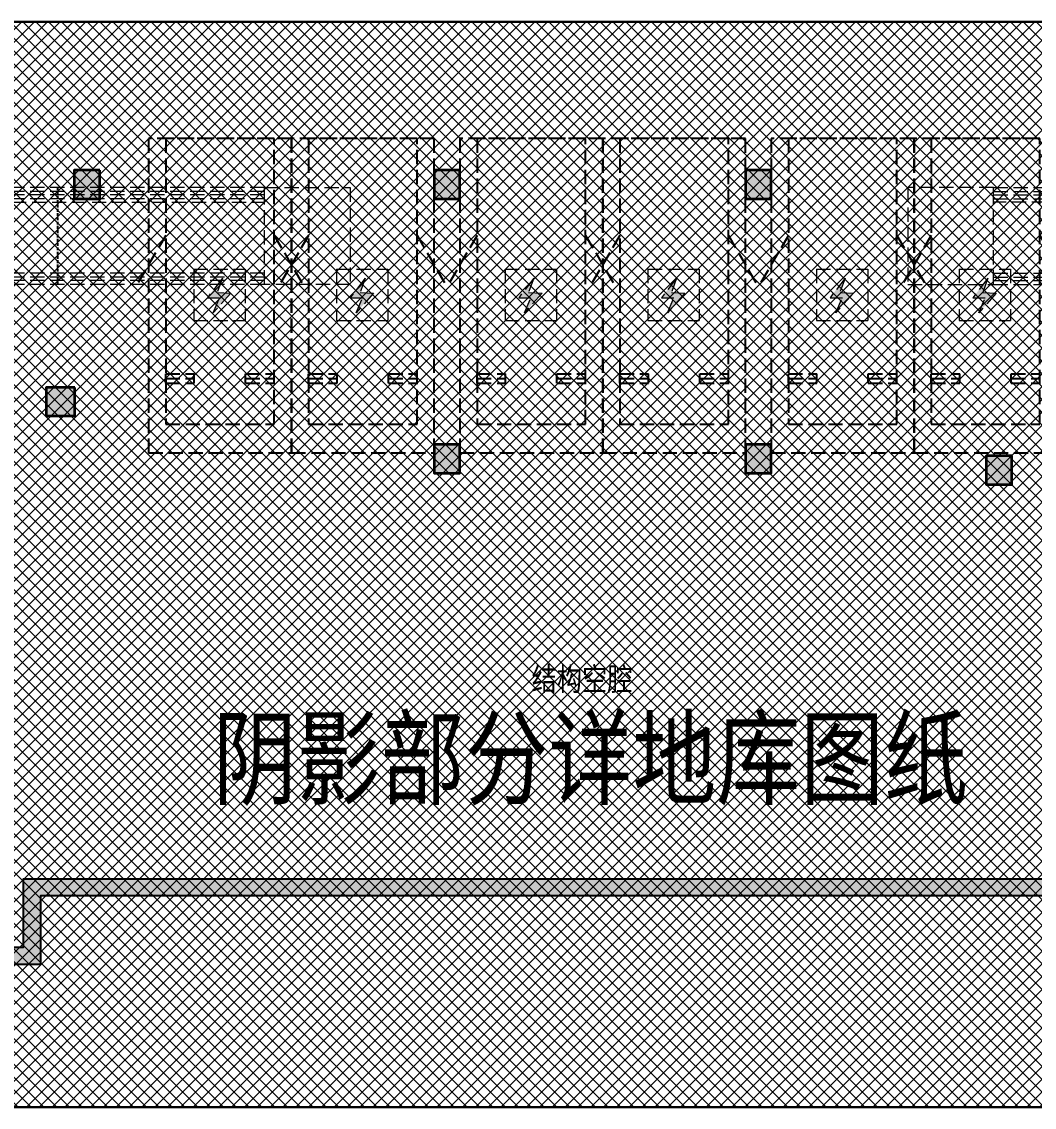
# Model space of a CAD drawing. Extents: x 3443499 to 7125205, y -1700016 to -264854.
# Drawn here: x 3536479 to 3554204, y -859606 to -840606 of the extents above; entities that cross this region are included whole.
import ezdxf
from ezdxf.xclip import XClip

# ---------------------------------------------------------------- set-up
doc = ezdxf.new("R2010")
doc.units = 0
doc.header["$LTSCALE"] = 1000
doc.header["$MEASUREMENT"] = 0
doc.header["$XCLIPFRAME"] = 2
for name, pattern in [('#P_--_20B1_001_t3$0$DASH', [0.35, 0.25, -0.1]), ('5、6、7#楼参照$0$DASH', [0.35, 0.25, -0.1]), ('DASH', [0.35, 0.25, -0.1]), ('HIDDEN', [0.375, 0.25, -0.125])]:
    doc.linetypes.add(name, pattern=pattern)
doc.layers.get('0').update_dxf_attribs({"linetype": 'CONTINUOUS'})
for name, color, linetype in [('0-R防护单元标注', 2, 'CONTINUOUS'), ('HS-A-停车位（标准）', 9, 'CONTINUOUS'), ('S-砼墙', 40, 'CONTINUOUS'), ('text', 7, 'CONTINUOUS'), ('审核', 1, 'CONTINUOUS')]:
    doc.layers.add(name, color=color, linetype=linetype)
for name, color, linetype, lineweight in [('AE-PARKING', 70, '5、6、7#楼参照$0$DASH', 13), ('STAIR', 252, 'CONTINUOUS', 20), ('填充', 251, 'CONTINUOUS', 5), ('砼柱', 2, 'CONTINUOUS', 35)]:
    doc.layers.add(name, color=color, linetype=linetype, lineweight=lineweight)
doc.styles.add('-宋体', font='', dxfattribs={"width": 0.8})
doc.styles.add('黑体', font='simhei.ttf')
doc.styles.get('-宋体').set_extended_font_data('SimSun')

# ---------------------------------------------------------------- blocks, each defined once
blk = doc.blocks.new('A$C27F3146B')
at = {"layer": '填充'}
h = blk.add_hatch(dxfattribs=at)
h.set_pattern_fill('ANSI37', color=252, scale=100, style=0)
h.set_pattern_definition([(45, (794705.0482087337, -474761.836884725), (-112.2532015133644, 112.2532015133644), []), (135, (794705.0482087337, -474761.836884725), (-112.2532015133644, -112.2532015133644), [])])
h.paths.add_polyline_path([(-120598.0043441424, 16089.12283942359), (-120598.0113239811, 16089.12464542629), (-123098.0051577032, 16089.12464542629), (-123098.0046005915, 12389.12601068034), (-120598.0050334086, 12389.12049587909), (-120598.0045112952, 9989.124400530825), (-126297.6152989523, 9989.12787449488), (-126297.6153041016, 6789.130405166186), (-120447.9318367169, 6789.12547190371), (-120447.9314323964, 6189.128773867502), (-117747.736412039, 6189.128773877746), (-117747.7343670045, 8289.192490008543), (-117597.7361748854, 8289.05699861201), (-117597.7382231075, 11389.06464180129), (-117598.0017794337, 11389.17897416581), (-117597.994833229, 16089.11950602464)], flags=16)
h.paths.add_polyline_path([(-134797.8649070148, 18989.12407583068), (-75997.86490701057, 18989.12407583068), (-75997.86490701057, -10.87593189720064), (-134797.8649070148, -10.87593189720064)])
h.paths.add_polyline_path([(-93197.85655532042, 12389.20724034398), (-93197.70186032634, 8289.040327749566), (-93047.53722481265, 8289.173029854543), (-93047.64815819566, 6189.126435260056), (-90347.48079269567, 6189.129224555568), (-90347.48039593326, 6789.107179496204), (-84497.7632088567, 6789.112103791209), (-84497.76320972084, 11389.1262992504), (-87647.62127077952, 11389.12511677202), (-87647.620748666, 12389.12321326297), (-87647.62128827862, 12389.12644554579), (-87647.48821601726, 16089.13383291371), (-93197.71241657484, 16089.05740743754), (-93197.78632953756, 14589.39747828019), (-95697.74007688649, 14589.35552586709), (-95697.77982984603, 12389.11292086275)], flags=0)
h.paths.add_polyline_path([(-93197.70186032634, 8289.040327749564), (-93197.78159982455, 11389.17940336082), (-93197.81279379467, 11389.06507665268)])
h.paths.add_polyline_path([(-93197.71241657484, 16089.05740743754), (-87647.48821601726, 16089.13383291371), (-90197.41693358438, 16089.13383291371), (-90197.55642857286, 16089.12327428907), (-93197.78854602925, 16089.11993521964), (-93197.78632953754, 14589.39747828019)])
at = {"layer": '填充', "color": 252}
blk.add_lwpolyline([(-134797.8649070148, 18989.12407583068), (-75997.86490701057, 18989.12407583068), (-75997.86490701057, -10.87593189720064), (-134797.8649070148, -10.87593189720064)], close=True, dxfattribs=at)
blk = doc.blocks.new('充电车位')
at = {"layer": 'AE-PARKING', "linetype": 'ByBlock'}
h = blk.add_hatch(color=1, dxfattribs=at)
h.dxf.hatch_style = 1
h.paths.add_polyline_path([(-1007586.192309124, -1042637.750552036), (-1007473.70691881, -1042375.484842397), (-1007689.223537753, -1042375.484842405), (-1007425.007632948, -1042030.478523538), (-1007514.574478829, -1042281.719792634), (-1007278.962196556, -1042297.991757713)])
at = {"layer": 'AE-PARKING', "color": 1}
for p, q in [((-1007928.602682202, -1041872.947363779), (-1007028.602682206, -1041872.947363779)), ((-1007928.602682199, -1041872.947363779), (-1007928.602682201, -1042772.947363771)), ((-1007028.602682203, -1041872.947363779), (-1007028.602682201, -1042772.947363771)), ((-1007928.602682204, -1042772.947363771), (-1007028.602682201, -1042772.947363771))]:
    blk.add_line(p, q, dxfattribs=at)
at = {"layer": 'AE-PARKING', "color": 1, "linetype": 'ByBlock'}
for p, q in [((-1007425.007632948, -1042030.478523538), (-1007689.223537753, -1042375.484842405)), ((-1007425.007632948, -1042030.478523538), (-1007514.574478829, -1042281.719792634)), ((-1007278.962196556, -1042297.991757713), (-1007586.192309124, -1042637.750552036)), ((-1007514.574478829, -1042281.719792634), (-1007278.962196556, -1042297.991757713)), ((-1007689.223537753, -1042375.484842405), (-1007473.70691881, -1042375.484842397)), ((-1007586.192309124, -1042637.750552036), (-1007473.70691881, -1042375.484842397))]:
    blk.add_line(p, q, dxfattribs=at)
blk = doc.blocks.new('A$C25A378E3')
at = {"layer": 'HS-A-停车位（标准）', "linetype": 'DASH'}
for p, q in [((299.9288666398497, 4280.200665866025), (299.9276344913524, 4120.200664976728)), ((299.9282505712472, 4200.200665451237), (799.9279646449722, 4200.00894667895)), ((299.9288666398497, 4280.200665866025), (799.9285807174165, 4280.00894703425)), ((799.9285807174165, 4280.00894703425), (799.9273485837039, 4120.008946264163)), ((1699.929113851395, 4280.193678615266), (1699.927881702897, 4120.19367778569)), ((1699.928497782676, 4200.193678200361), (2199.928211856517, 4200.001959428308)), ((1699.929113851395, 4280.193678615266), (2199.928827928961, 4280.001959843212)), ((2199.928827928961, 4280.001959843212), (2199.927595795365, 4120.001958953799)), ((299.9276344913524, 4120.200664976728), (799.9273485837039, 4120.008946264163)), ((1699.927881702897, 4120.19367778569), (2199.927595795365, 4120.001958953799)), ((300.0205537431175, 1700.046125917463), (-199.9740653929766, 2550.049336581258)), ((2200.020893819514, 1700.035927985562), (2700.026429273654, 2550.032717227354))]:
    blk.add_line(p, q, dxfattribs=at)
for points in [[(1.164153218269348e-10, 5499.999999999884), (2499.999999842257, 5499.971898506512), (2499.938176556607, -0.02810114610474557), (-0.06182328553404659, 3.472669050097466e-07)], [(299.9943796824664, 4999.996627852321), (2199.994379562442, 4999.975270717288), (2199.938176575466, -0.02472896687686443), (299.9381766954903, -0.003371831844560802)]]:
    blk.add_lwpolyline(points, close=True, dxfattribs=at)
blk = doc.blocks.new('DFBFBFBGF')
at = {"layer": 'STAIR', "color": 246, "linetype": '#P_--_20B1_001_t3$0$DASH'}
for p, q in [((293136.325158803, 754230.1456084143), (287316.5787030022, 754230.1456084143)), ((293136.3251588031, 754160.1456084616), (287316.5787030022, 754160.1456084708)), ((293136.3251588018, 754030.1456084143), (293136.325158803, 754230.1456084143)), ((293136.3251588029, 754100.1456084616), (287316.5787030022, 754100.1456084704)), ((293136.3251588018, 754030.1456084143), (287316.5787030022, 754030.1456084145)), ((288716.325158803, 753970.1456084145), (293136.3251588018, 753970.1456083918)), ((293136.325158803, 752730.1456083826), (287316.5787030022, 752730.1456085002)), ((293136.3251588031, 752660.1456084299), (287316.5787030022, 752660.1456085349)), ((293136.3251588029, 752600.1456084299), (287316.5787030022, 752600.1456085352)), ((293136.3251588018, 752530.1456083826), (293136.325158803, 752730.1456083826)), ((293136.3251588018, 752530.1456083826), (287316.5787030022, 752530.1456085071))]:
    blk.add_line(p, q, dxfattribs=at)
blk.add_lwpolyline([(293136.325158803, 754230.1456084143), (294636.325158803, 754230.1456084143), (294636.325158803, 752530.1456083859), (293136.325158803, 752530.1456083859)], close=True, dxfattribs=at)
at = {"layer": '审核', "color": 58, "linetype": 'HIDDEN', "ltscale": 0.2}
blk.add_line((289519.4158324369, 752530.1456084601), (289519.4158324566, 754230.1456084143), dxfattribs=at)
blk = doc.blocks.new('A$C24B36177')
for points in [[(-56049.99999999988, -57956.54319049325), (-56499.99999999988, -57956.54319049325), (-56499.99999999988, -58456.54319049325), (-56049.99999999988, -58456.54319049325)], [(-49749.99999999988, -57956.54319049325), (-50199.99999999988, -57956.54319049325), (-50199.99999999988, -58456.54319049325), (-49749.99999999988, -58456.54319049325)], [(-44299.99999999988, -57956.54319049325), (-44749.99999999988, -57956.54319049325), (-44749.99999999988, -58456.54319049325), (-44299.99999999988, -58456.54319049325)], [(-56489.52666127903, -61756.54319049325), (-56989.52666127903, -61756.54319049325), (-56989.52666127903, -62256.54319049325), (-56489.52666127903, -62256.54319049325)], [(-49749.99999999988, -62756.54319049325), (-50199.99999999988, -62756.54319049325), (-50199.99999999988, -63256.54319049325), (-49749.99999999988, -63256.54319049325)], [(-44299.99999999988, -62756.54319049325), (-44749.99999999988, -62756.54319049325), (-44749.99999999988, -63256.54319049325), (-44299.99999999988, -63256.54319049325)], [(-40089.52666127903, -62956.54319049325), (-40539.52666127903, -62956.54319049325), (-40539.52666127903, -63456.54319049325), (-40089.52666127903, -63456.54319049325)]]:
    blk.add_hatch(color=252).paths.add_polyline_path(points)
at = {"layer": '砼柱', "color": 252, "lineweight": 35}
for points in [[(-56049.99999999988, -57956.54319049325), (-56499.99999999988, -57956.54319049325), (-56499.99999999988, -58456.54319049325), (-56049.99999999988, -58456.54319049325)], [(-49749.99999999988, -57956.54319049325), (-50199.99999999988, -57956.54319049325), (-50199.99999999988, -58456.54319049325), (-49749.99999999988, -58456.54319049325)], [(-44299.99999999988, -57956.54319049325), (-44749.99999999988, -57956.54319049325), (-44749.99999999988, -58456.54319049325), (-44299.99999999988, -58456.54319049325)], [(-56489.52666127903, -61756.54319049325), (-56989.52666127903, -61756.54319049325), (-56989.52666127903, -62256.54319049325), (-56489.52666127903, -62256.54319049325)], [(-49749.99999999988, -62756.54319049325), (-50199.99999999988, -62756.54319049325), (-50199.99999999988, -63256.54319049325), (-49749.99999999988, -63256.54319049325)], [(-44299.99999999988, -62756.54319049325), (-44749.99999999988, -62756.54319049325), (-44749.99999999988, -63256.54319049325), (-44299.99999999988, -63256.54319049325)], [(-40089.52666127903, -62956.54319049325), (-40539.52666127903, -62956.54319049325), (-40539.52666127903, -63456.54319049325), (-40089.52666127903, -63456.54319049325)]]:
    blk.add_lwpolyline(points, close=True, dxfattribs=at)
blk = doc.blocks.new('A$C74D73064')
at = {"layer": 'S-砼墙', "linetype": 'ByBlock'}
h = blk.add_hatch(color=252, dxfattribs=at)
h.dxf.hatch_style = 1
h.paths.add_polyline_path([(25815.50945199397, 13762.71487195697), (25815.50843908952, 16719.29582727014), (26115.50843908929, 16719.29615518462), (26115.50912407995, 14062.71472503152), (36515.50809051958, 14062.70963161183), (36515.50808974565, 12862.71327402745), (42715.70143926167, 12862.71327296377), (42715.70143771335, 14062.71326484391), (63915.50844002666, 14062.7132648438), (63915.50843847834, 12862.71327296598), (70115.89118740638, 12862.71327408054), (70115.89118663245, 14062.71223160042), (80515.50600466062, 14062.71732479986), (80515.50925147231, 21162.71327298798), (80815.50925147184, 21162.71261189005), (80815.50586747169, 13762.71747172438), (70415.89118682616, 13762.71237852506), (70415.8911876001, 12562.71327413444), (63615.50843809138, 12562.71327291219), (63615.5084396397, 13762.7132648438), (43015.70143810031, 13762.71326484391), (43015.70143964863, 12562.71327291231), (36215.50808955193, 12562.71327407891), (36215.50809032586, 13762.70977853728)])
at = {"color": 252}
blk.add_lwpolyline([(23915.15588310023, 29062.7122952122), (82715.15588310442, 29062.7122952122), (82715.15588310442, 10062.71228748432), (23915.15588310023, 10062.71228748432)], close=True, dxfattribs=at)
at = {"layer": 'S-砼墙', "color": 252, "linetype": 'ByBlock'}
blk.add_lwpolyline([(25815.50945199397, 13762.71487195697), (25815.50843908952, 16719.29582727014), (26115.50843908929, 16719.29615518462), (26115.50912407995, 14062.71472503152), (36515.50809051958, 14062.70963161183), (36515.50808974565, 12862.71327402745), (42715.70143926167, 12862.71327296377), (42715.70143771335, 14062.71326484391), (63915.50844002666, 14062.7132648438), (63915.50843847834, 12862.71327296598), (70115.89118740638, 12862.71327408054), (70115.89118663245, 14062.71223160042), (80515.50600466062, 14062.71732479986), (80515.50925147231, 21162.71327298798), (80815.50925147184, 21162.71261189005), (80815.50586747169, 13762.71747172438), (70415.89118682616, 13762.71237852506), (70415.8911876001, 12562.71327413444), (63615.50843809138, 12562.71327291219), (63615.5084396397, 13762.7132648438), (43015.70143810031, 13762.71326484391), (43015.70143964863, 12562.71327291231), (36215.50808955193, 12562.71327407891), (36215.50809032586, 13762.70977853728)], close=True, dxfattribs=at)
at = {"color": 252}
for name, p in [('A$C24B36177', (100104.7992927884, 84419.25646130543)), ('A$C27F3146B', (158713.020790115, 10073.58821938152)), ('DFBFBFBGF', (-246201.068725855, -728067.1834900746))]:
    blk.add_blockref(name, p, dxfattribs=at)
at = {"color": 252, "xscale": -1}
blk.add_blockref('DFBFBFBGF', (352832.1126234723, -728067.2018631813), dxfattribs=at)
at = {"layer": 'AE-PARKING', "color": 252, "rotation": 359.9974937272497}
for p in [(1053669.141281905, 1066562.826055671), (1056169.141281905, 1066562.826055671), (1059119.141281905, 1066562.826055671), (1061619.141281905, 1066562.826055671), (1064569.141281905, 1066562.826055671), (1067069.079458619, 1066562.826055671)]:
    blk.add_blockref('充电车位', p, dxfattribs=at)
at = {"layer": 'HS-A-停车位（标准）', "color": 252, "linetype": 'DASH', "xscale": -1, "rotation": 179.9993559612105}
for p in [(44904.92293937947, 27019.29986919439), (47404.922939379, 27019.29986919439), (50354.92293937947, 27019.29986919439), (52854.922939379, 27019.29986919439), (55804.92293937947, 27019.29986919439), (58304.86111609405, 27019.29986919439)]:
    blk.add_blockref('A$C25A378E3', p, dxfattribs=at)
at = {"layer": '0-R防护单元标注', "color": 252, "style": '-宋体', "width": 0.8}
blk.add_text('结构空腔', height=405, dxfattribs=at).set_placement((51610.22317279398, 17354.89588292572))

msp = doc.modelspace()

# ---------------------------------------------------------------- linework, layer by layer
at = {"color": 3}
msp.add_lwpolyline([(3517709.121978641, -840605.7019408569), (3576509.121978646, -840605.7019408569), (3576509.121978646, -859605.7019485848), (3517709.121978641, -859605.7019485848)], close=True, dxfattribs=at)

# ---------------------------------------------------------------- block references
at = {"color": 252}
ref = msp.add_blockref('A$C74D73064', (3493793.966084225, -869668.4156437971), dxfattribs=at)
XClip(ref).set_block_clipping_path([(23915.155894416792, 10062.713695212384), (82715.15589442098, 29062.713702940266)])

# ---------------------------------------------------------------- texts
at = {"layer": 'text', "color": 2, "style": '黑体', "width": 0.8}
msp.add_text('阴影部分详地库图纸', height=1345.89029535865, dxfattribs=at).set_placement((3539825.950728193, -854170.7707493231))

doc.saveas('drawing.dxf')
